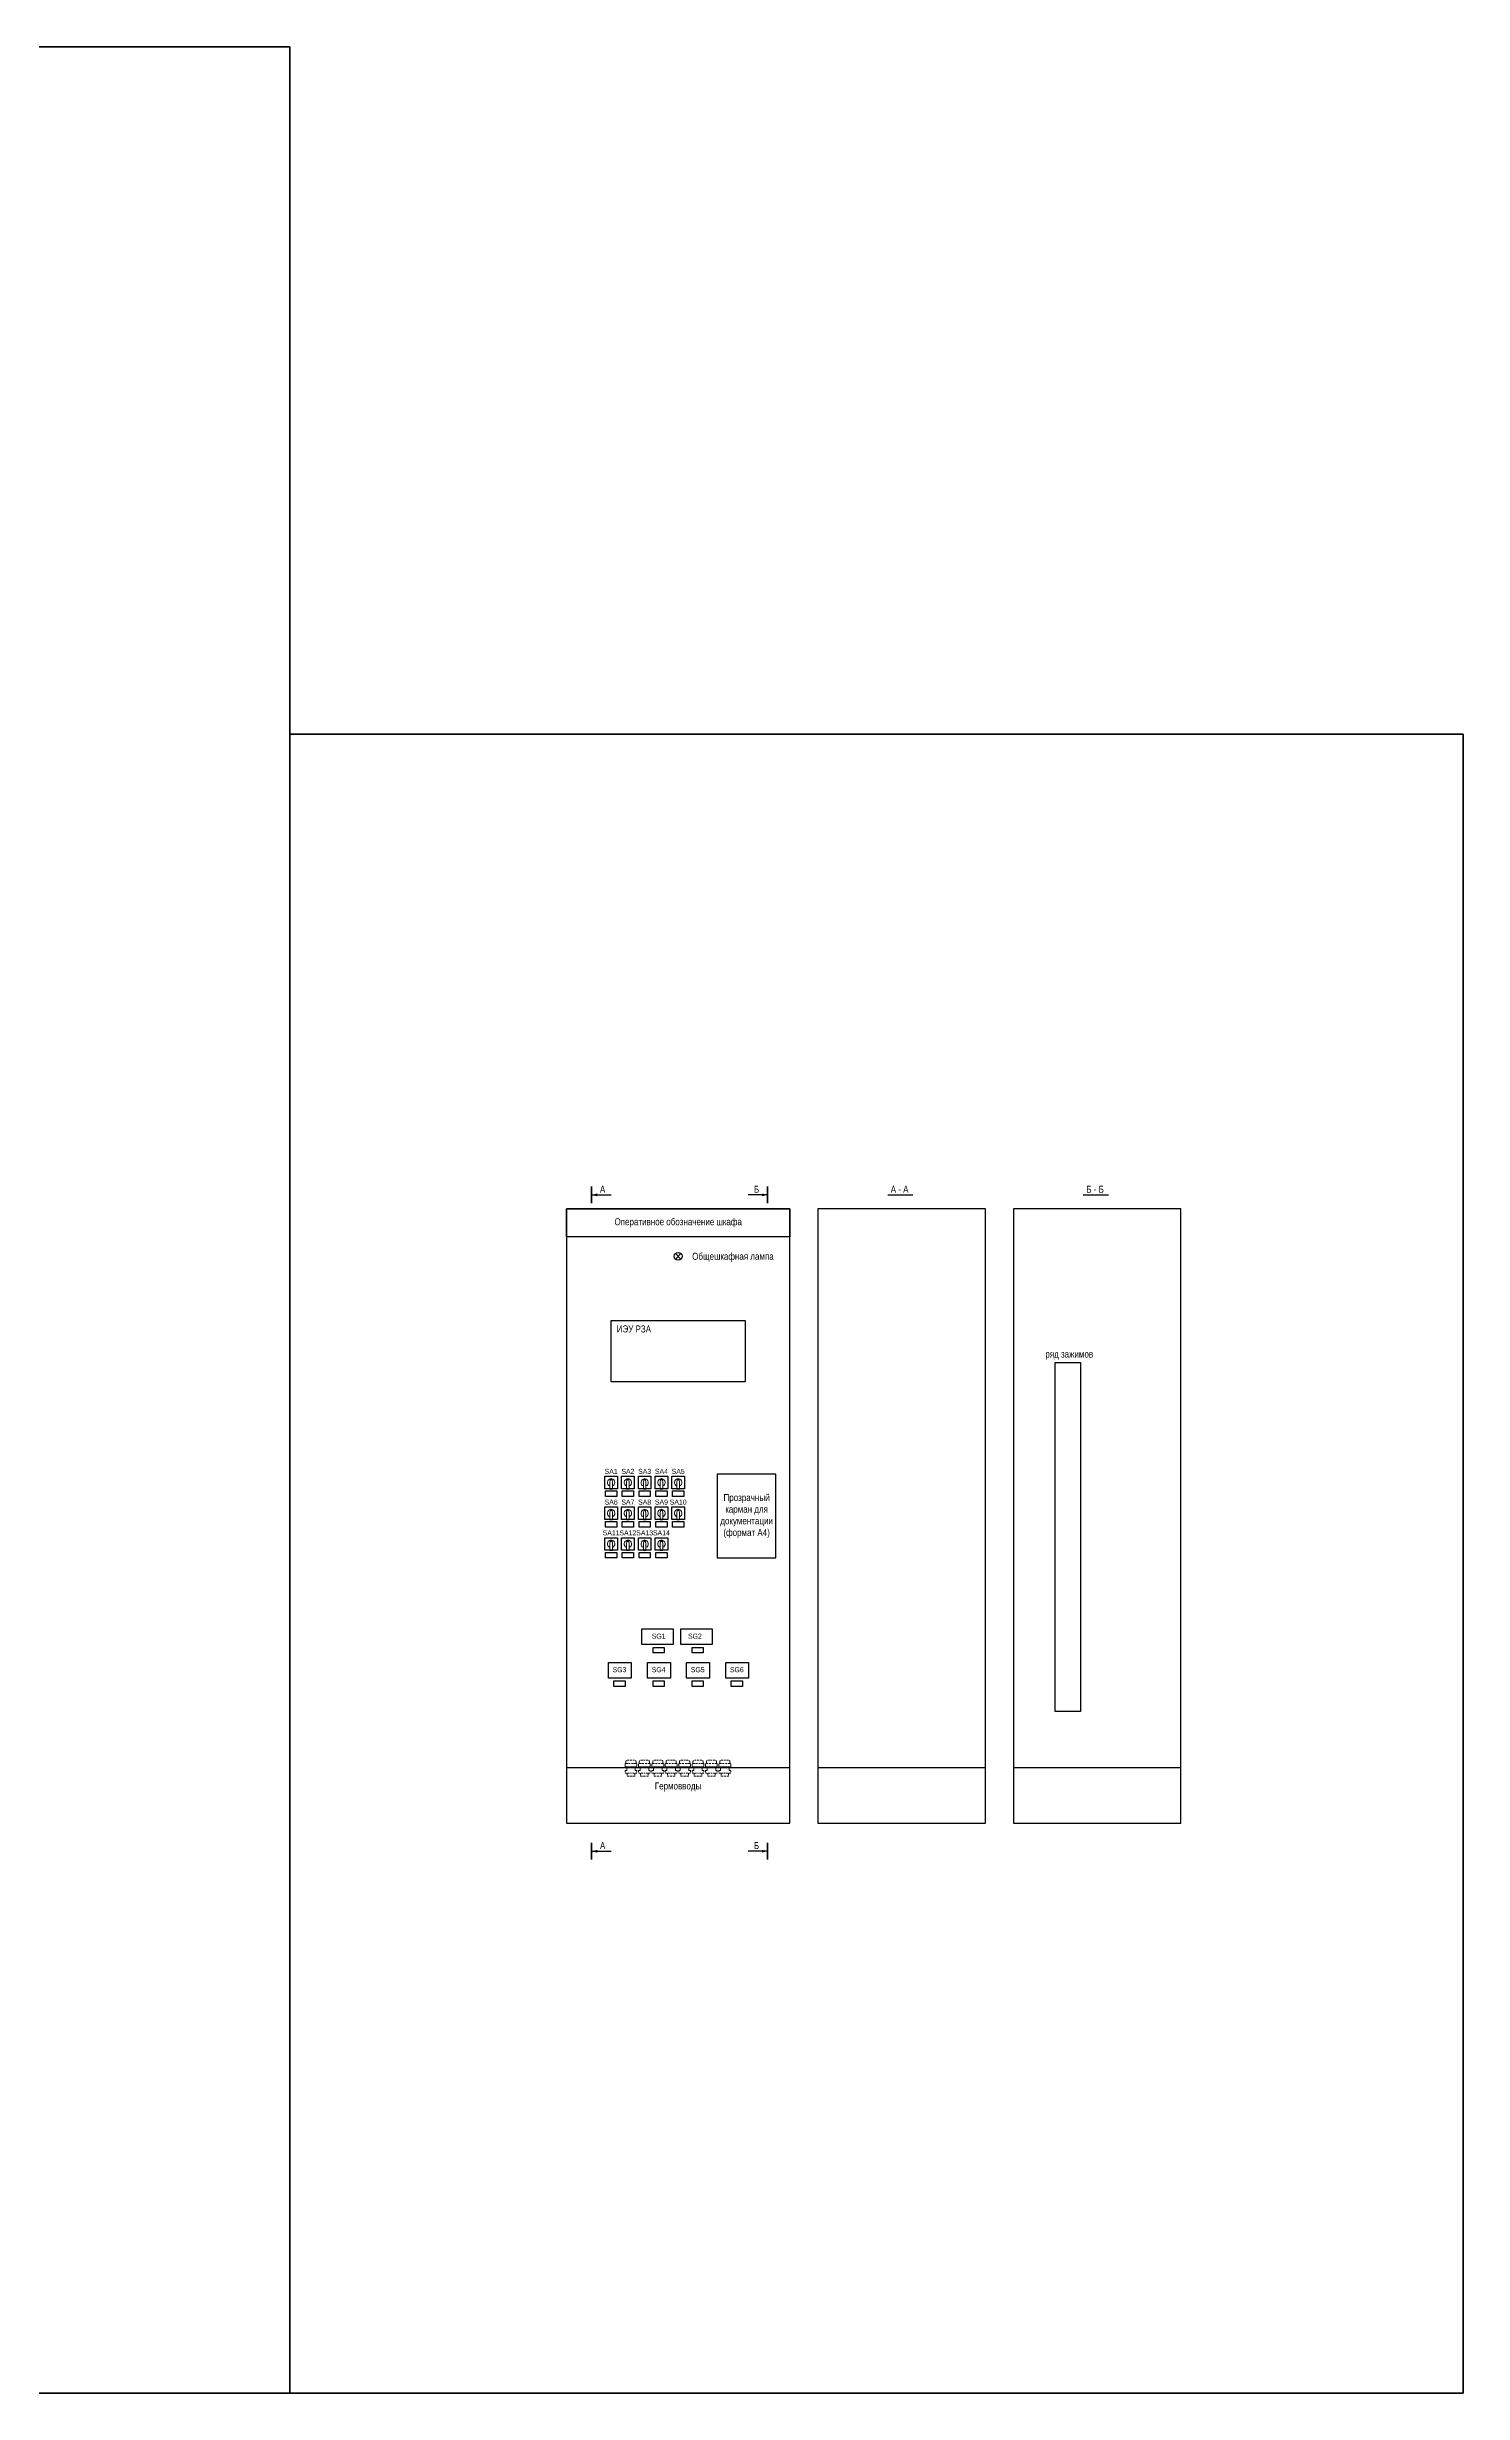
# Model space of a CAD drawing. Header units: millimetres. Extents: x 25558 to 49929, y 1902 to 19390.
# Drawn here: x 30711 to 31218, y 17145 to 17985 of the extents above; entities that cross this region are included whole.
import ezdxf
from ezdxf.enums import TextEntityAlignment as Align

# ---------------------------------------------------------------- set-up
doc = ezdxf.new("R2010")
doc.units = ezdxf.units.MM
doc.linetypes.add('Standard', pattern=[0])
doc.linetypes.add('штриховая2', pattern=[9.525, 6.35, -3.175])
doc.layers.add('Free_graphics', color=56, linetype='Continuous')
for name, color, linetype, lineweight in [('Основная', 7, 'Continuous', 30), ('Толстая', 7, 'Continuous', 53), ('Тонкая', 7, 'Continuous', 5)]:
    doc.layers.add(name, color=color, linetype=linetype, lineweight=lineweight)
doc.styles.add('Narrow', font='ARIALN.TTF')

# ---------------------------------------------------------------- blocks, each defined once
blk = doc.blocks.new('Переключатель')
at = {"ltscale": 0.35}
blk.add_line((-0.46875, -2.25), (0.46875, -2.25), dxfattribs=at)
blk.add_lwpolyline([(-2.25, 2.25), (2.25, 2.25), (2.25, -2.25), (-2.25, -2.25)], close=True, dxfattribs=at)
at = {"layer": 'Free_graphics', "color": 0, "linetype": 'Standard', "lineweight": 9}
for p, q in [((-0.46875, 0), (-0.328125, 0.9375)), ((-0.46875, -2.25), (-0.46875, 0)), ((-0.328125, 0.9375), (0, 1.5)), ((-0.328125, 0.9375), (0.328125, 0.9375)), ((0.328125, 0.9375), (0, 1.5)), ((0.46875, 0), (0.328125, 0.9375)), ((0.46875, -2.25), (0.46875, 0))]:
    blk.add_line(p, q, dxfattribs=at)
for radius, start, end in [(1.317188, 95, 249), (1.314375, 291, 85)]:
    blk.add_arc((0, 0), radius, start, end, dxfattribs=at)

msp = doc.modelspace()

# ---------------------------------------------------------------- linework, layer by layer
at = {"linetype": 'штриховая2', "lineweight": 13, "ltscale": 0.1}
for p, q in [((30918.85, 17371.59), (30920.1, 17371.59)), ((30921.35, 17371.59), (30920.1, 17371.59)), ((30923.65, 17371.59), (30924.9, 17371.59)), ((30926.15, 17371.59), (30924.9, 17371.59)), ((30928.45, 17371.59), (30929.7, 17371.59)), ((30930.95, 17371.59), (30929.7, 17371.59)), ((30933.25, 17371.59), (30934.5, 17371.59)), ((30935.75, 17371.59), (30934.5, 17371.59)), ((30938.05, 17371.59), (30939.3, 17371.59)), ((30940.55, 17371.59), (30939.3, 17371.59)), ((30942.85, 17371.59), (30944.1, 17371.59)), ((30945.35, 17371.59), (30944.1, 17371.59)), ((30947.65, 17371.59), (30948.9, 17371.59)), ((30950.15, 17371.59), (30948.9, 17371.59)), ((30952.45, 17371.59), (30953.7, 17371.59)), ((30954.95, 17371.59), (30953.7, 17371.59)), ((30917.99, 17370.25), (30917.99, 17369)), ((30917.99, 17369), (30917.99, 17370.25)), ((30917.99, 17367.94), (30917.99, 17366.89)), ((30917.99, 17367.94), (30918.56, 17367.94)), ((30917.99, 17366.89), (30920.1, 17366.89)), ((30918.28, 17370.92), (30918.28, 17370.44)), ((30918.28, 17370.44), (30920.1, 17370.44)), ((30918.56, 17367.94), (30918.56, 17369)), ((30918.76, 17366.89), (30918.76, 17365.83)), ((30918.76, 17365.83), (30920.1, 17365.83)), ((30921.92, 17370.44), (30920.1, 17370.44)), ((30922.21, 17366.89), (30920.1, 17366.89)), ((30921.44, 17365.83), (30920.1, 17365.83)), ((30921.44, 17366.89), (30921.44, 17365.83)), ((30921.64, 17367.94), (30921.64, 17369)), ((30922.21, 17367.94), (30921.64, 17367.94)), ((30921.92, 17370.92), (30921.92, 17370.44)), ((30922.21, 17370.25), (30922.21, 17369)), ((30922.21, 17369), (30922.21, 17370.25)), ((30922.21, 17367.94), (30922.21, 17366.89)), ((30922.79, 17367.94), (30922.79, 17366.89)), ((30922.79, 17367.94), (30923.36, 17367.94)), ((30922.79, 17366.89), (30924.9, 17366.89)), ((30923.08, 17370.92), (30923.08, 17370.44)), ((30923.08, 17370.44), (30924.9, 17370.44)), ((30923.36, 17367.94), (30923.36, 17369)), ((30923.56, 17366.89), (30923.56, 17365.83)), ((30923.56, 17365.83), (30924.9, 17365.83)), ((30926.72, 17370.44), (30924.9, 17370.44)), ((30927.01, 17366.89), (30924.9, 17366.89)), ((30926.24, 17365.83), (30924.9, 17365.83)), ((30926.24, 17366.89), (30926.24, 17365.83)), ((30926.44, 17367.94), (30926.44, 17369)), ((30927.01, 17367.94), (30926.44, 17367.94)), ((30926.72, 17370.92), (30926.72, 17370.44)), ((30927.01, 17370.25), (30927.01, 17369)), ((30927.01, 17369), (30927.01, 17370.25)), ((30927.01, 17367.94), (30927.01, 17366.89)), ((30927.59, 17370.25), (30927.59, 17369)), ((30927.59, 17369), (30927.59, 17370.25)), ((30927.59, 17367.94), (30927.59, 17366.89)), ((30927.59, 17367.94), (30928.16, 17367.94)), ((30927.59, 17366.89), (30929.7, 17366.89)), ((30927.88, 17370.92), (30927.88, 17370.44)), ((30927.88, 17370.44), (30929.7, 17370.44)), ((30928.16, 17367.94), (30928.16, 17369)), ((30928.36, 17366.89), (30928.36, 17365.83)), ((30928.36, 17365.83), (30929.7, 17365.83)), ((30931.52, 17370.44), (30929.7, 17370.44)), ((30931.81, 17366.89), (30929.7, 17366.89)), ((30931.04, 17365.83), (30929.7, 17365.83)), ((30931.04, 17366.89), (30931.04, 17365.83)), ((30931.24, 17367.94), (30931.24, 17369)), ((30931.81, 17367.94), (30931.24, 17367.94)), ((30931.52, 17370.92), (30931.52, 17370.44)), ((30931.81, 17370.25), (30931.81, 17369)), ((30931.81, 17369), (30931.81, 17370.25)), ((30931.81, 17367.94), (30931.81, 17366.89)), ((30932.39, 17370.25), (30932.39, 17369)), ((30932.39, 17369), (30932.39, 17370.25)), ((30932.39, 17367.94), (30932.39, 17366.89)), ((30932.39, 17367.94), (30932.96, 17367.94)), ((30932.39, 17366.89), (30934.5, 17366.89)), ((30932.68, 17370.92), (30932.68, 17370.44)), ((30932.68, 17370.44), (30934.5, 17370.44)), ((30932.96, 17367.94), (30932.96, 17369)), ((30933.16, 17366.89), (30933.16, 17365.83)), ((30933.16, 17365.83), (30934.5, 17365.83)), ((30936.32, 17370.44), (30934.5, 17370.44)), ((30936.61, 17366.89), (30934.5, 17366.89)), ((30935.84, 17365.83), (30934.5, 17365.83)), ((30935.84, 17366.89), (30935.84, 17365.83)), ((30936.04, 17367.94), (30936.04, 17369)), ((30936.61, 17367.94), (30936.04, 17367.94)), ((30936.32, 17370.92), (30936.32, 17370.44)), ((30936.61, 17370.25), (30936.61, 17369)), ((30936.61, 17369), (30936.61, 17370.25)), ((30936.61, 17367.94), (30936.61, 17366.89)), ((30937.19, 17370.25), (30937.19, 17369)), ((30937.19, 17369), (30937.19, 17370.25)), ((30937.19, 17370.25), (30937.19, 17369)), ((30937.19, 17369), (30937.19, 17370.25)), ((30937.19, 17367.94), (30937.19, 17366.89)), ((30937.19, 17367.94), (30937.76, 17367.94)), ((30937.19, 17367.94), (30937.19, 17366.89)), ((30937.19, 17366.89), (30939.3, 17366.89)), ((30937.48, 17370.92), (30937.48, 17370.44)), ((30937.48, 17370.44), (30939.3, 17370.44)), ((30937.76, 17367.94), (30937.76, 17369)), ((30937.96, 17366.89), (30937.96, 17365.83)), ((30937.96, 17365.83), (30939.3, 17365.83)), ((30941.12, 17370.44), (30939.3, 17370.44)), ((30941.41, 17366.89), (30939.3, 17366.89)), ((30940.64, 17365.83), (30939.3, 17365.83)), ((30940.64, 17366.89), (30940.64, 17365.83)), ((30940.84, 17367.94), (30940.84, 17369)), ((30941.41, 17367.94), (30940.84, 17367.94)), ((30941.12, 17370.92), (30941.12, 17370.44)), ((30941.41, 17370.25), (30941.41, 17369)), ((30941.41, 17369), (30941.41, 17370.25)), ((30941.41, 17367.94), (30941.41, 17366.89)), ((30941.99, 17370.25), (30941.99, 17369)), ((30941.99, 17369), (30941.99, 17370.25)), ((30941.99, 17367.94), (30941.99, 17366.89)), ((30941.99, 17367.94), (30942.56, 17367.94)), ((30941.99, 17366.89), (30944.1, 17366.89)), ((30942.28, 17370.92), (30942.28, 17370.44)), ((30942.28, 17370.44), (30944.1, 17370.44)), ((30942.56, 17367.94), (30942.56, 17369)), ((30942.76, 17366.89), (30942.76, 17365.83)), ((30942.76, 17365.83), (30944.1, 17365.83)), ((30945.92, 17370.44), (30944.1, 17370.44)), ((30946.21, 17366.89), (30944.1, 17366.89)), ((30945.44, 17365.83), (30944.1, 17365.83)), ((30945.44, 17366.89), (30945.44, 17365.83)), ((30945.64, 17367.94), (30945.64, 17369)), ((30946.21, 17367.94), (30945.64, 17367.94)), ((30945.92, 17370.92), (30945.92, 17370.44)), ((30946.21, 17370.25), (30946.21, 17369)), ((30946.21, 17369), (30946.21, 17370.25)), ((30946.21, 17367.94), (30946.21, 17366.89)), ((30946.79, 17370.25), (30946.79, 17369)), ((30946.79, 17369), (30946.79, 17370.25)), ((30946.79, 17367.94), (30946.79, 17366.89)), ((30946.79, 17367.94), (30947.36, 17367.94)), ((30946.79, 17366.89), (30948.9, 17366.89)), ((30947.08, 17370.92), (30947.08, 17370.44)), ((30947.08, 17370.44), (30948.9, 17370.44)), ((30947.36, 17367.94), (30947.36, 17369)), ((30947.56, 17366.89), (30947.56, 17365.83)), ((30947.56, 17365.83), (30948.9, 17365.83)), ((30950.72, 17370.44), (30948.9, 17370.44)), ((30951.01, 17366.89), (30948.9, 17366.89)), ((30950.24, 17365.83), (30948.9, 17365.83)), ((30950.24, 17366.89), (30950.24, 17365.83)), ((30950.44, 17367.94), (30950.44, 17369)), ((30951.01, 17367.94), (30950.44, 17367.94)), ((30950.72, 17370.92), (30950.72, 17370.44)), ((30951.01, 17370.25), (30951.01, 17369)), ((30951.01, 17369), (30951.01, 17370.25)), ((30951.01, 17367.94), (30951.01, 17366.89)), ((30951.59, 17370.25), (30951.59, 17369)), ((30951.59, 17369), (30951.59, 17370.25)), ((30951.59, 17367.94), (30951.59, 17366.89)), ((30951.59, 17367.94), (30952.16, 17367.94)), ((30951.59, 17366.89), (30953.7, 17366.89)), ((30951.88, 17370.92), (30951.88, 17370.44)), ((30951.88, 17370.44), (30953.7, 17370.44)), ((30952.16, 17367.94), (30952.16, 17369)), ((30952.36, 17366.89), (30952.36, 17365.83)), ((30952.36, 17365.83), (30953.7, 17365.83)), ((30955.52, 17370.44), (30953.7, 17370.44)), ((30955.81, 17366.89), (30953.7, 17366.89)), ((30955.04, 17365.83), (30953.7, 17365.83)), ((30955.04, 17366.89), (30955.04, 17365.83)), ((30955.24, 17367.94), (30955.24, 17369)), ((30955.81, 17367.94), (30955.24, 17367.94)), ((30955.52, 17370.92), (30955.52, 17370.44)), ((30955.81, 17370.25), (30955.81, 17369)), ((30955.81, 17369), (30955.81, 17370.25)), ((30955.81, 17367.94), (30955.81, 17366.89))]:
    msp.add_line(p, q, dxfattribs=at)
for points in [[(30918.28, 17370.92), (30918.29, 17371.1), (30918.32, 17371.23), (30918.38, 17371.36), (30918.47, 17371.47), (30918.58, 17371.54), (30918.72, 17371.59), (30918.95, 17371.59)], [(30921.92, 17370.92), (30921.91, 17371.1), (30921.88, 17371.23), (30921.82, 17371.36), (30921.74, 17371.47), (30921.63, 17371.54), (30921.48, 17371.59), (30921.25, 17371.59)], [(30923.08, 17370.92), (30923.09, 17371.1), (30923.12, 17371.23), (30923.18, 17371.36), (30923.27, 17371.47), (30923.38, 17371.54), (30923.52, 17371.59), (30923.75, 17371.59)], [(30926.72, 17370.92), (30926.71, 17371.1), (30926.68, 17371.23), (30926.62, 17371.36), (30926.54, 17371.47), (30926.43, 17371.54), (30926.28, 17371.59), (30926.05, 17371.59)], [(30927.88, 17370.92), (30927.89, 17371.1), (30927.92, 17371.23), (30927.98, 17371.36), (30928.07, 17371.47), (30928.18, 17371.54), (30928.32, 17371.59), (30928.55, 17371.59)], [(30931.52, 17370.92), (30931.51, 17371.1), (30931.48, 17371.23), (30931.42, 17371.36), (30931.34, 17371.47), (30931.23, 17371.54), (30931.08, 17371.59), (30930.85, 17371.59)], [(30932.68, 17370.92), (30932.69, 17371.1), (30932.72, 17371.23), (30932.78, 17371.36), (30932.87, 17371.47), (30932.98, 17371.54), (30933.12, 17371.59), (30933.35, 17371.59)], [(30936.32, 17370.92), (30936.31, 17371.1), (30936.28, 17371.23), (30936.22, 17371.36), (30936.14, 17371.47), (30936.03, 17371.54), (30935.88, 17371.59), (30935.65, 17371.59)], [(30937.48, 17370.92), (30937.49, 17371.1), (30937.52, 17371.23), (30937.58, 17371.36), (30937.67, 17371.47), (30937.78, 17371.54), (30937.92, 17371.59), (30938.15, 17371.59)], [(30941.12, 17370.92), (30941.11, 17371.1), (30941.08, 17371.23), (30941.02, 17371.36), (30940.94, 17371.47), (30940.83, 17371.54), (30940.68, 17371.59), (30940.45, 17371.59)], [(30942.28, 17370.92), (30942.29, 17371.1), (30942.32, 17371.23), (30942.38, 17371.36), (30942.47, 17371.47), (30942.58, 17371.54), (30942.72, 17371.59), (30942.95, 17371.59)], [(30945.92, 17370.92), (30945.91, 17371.1), (30945.88, 17371.23), (30945.82, 17371.36), (30945.74, 17371.47), (30945.63, 17371.54), (30945.48, 17371.59), (30945.25, 17371.59)], [(30947.08, 17370.92), (30947.09, 17371.1), (30947.12, 17371.23), (30947.18, 17371.36), (30947.27, 17371.47), (30947.38, 17371.54), (30947.52, 17371.59), (30947.75, 17371.59)], [(30950.72, 17370.92), (30950.71, 17371.1), (30950.68, 17371.23), (30950.62, 17371.36), (30950.54, 17371.47), (30950.43, 17371.54), (30950.28, 17371.59), (30950.05, 17371.59)], [(30951.88, 17370.92), (30951.89, 17371.1), (30951.92, 17371.23), (30951.98, 17371.36), (30952.07, 17371.47), (30952.18, 17371.54), (30952.32, 17371.59), (30952.55, 17371.59)], [(30955.52, 17370.92), (30955.51, 17371.1), (30955.48, 17371.23), (30955.42, 17371.36), (30955.34, 17371.47), (30955.23, 17371.54), (30955.08, 17371.59), (30954.85, 17371.59)], [(30917.99, 17370.25), (30918.02, 17370.3), (30918.09, 17370.36), (30918.14, 17370.4), (30918.19, 17370.42), (30918.25, 17370.43), (30918.28, 17370.44)], [(30922.21, 17370.25), (30922.18, 17370.3), (30922.11, 17370.36), (30922.06, 17370.4), (30922.01, 17370.42), (30921.95, 17370.43), (30921.92, 17370.44)], [(30922.79, 17370.25), (30922.82, 17370.3), (30922.89, 17370.36), (30922.94, 17370.4), (30922.99, 17370.42), (30923.05, 17370.43), (30923.08, 17370.44)], [(30927.01, 17370.25), (30926.98, 17370.3), (30926.91, 17370.36), (30926.86, 17370.4), (30926.81, 17370.42), (30926.75, 17370.43), (30926.72, 17370.44)], [(30927.59, 17370.25), (30927.62, 17370.3), (30927.69, 17370.36), (30927.74, 17370.4), (30927.79, 17370.42), (30927.85, 17370.43), (30927.88, 17370.44)], [(30931.81, 17370.25), (30931.78, 17370.3), (30931.71, 17370.36), (30931.66, 17370.4), (30931.61, 17370.42), (30931.55, 17370.43), (30931.52, 17370.44)], [(30932.39, 17370.25), (30932.42, 17370.3), (30932.49, 17370.36), (30932.54, 17370.4), (30932.59, 17370.42), (30932.65, 17370.43), (30932.68, 17370.44)], [(30936.61, 17370.25), (30936.58, 17370.3), (30936.51, 17370.36), (30936.46, 17370.4), (30936.41, 17370.42), (30936.35, 17370.43), (30936.32, 17370.44)], [(30937.19, 17370.25), (30937.22, 17370.3), (30937.29, 17370.36), (30937.34, 17370.4), (30937.39, 17370.42), (30937.45, 17370.43), (30937.48, 17370.44)], [(30941.41, 17370.25), (30941.38, 17370.3), (30941.31, 17370.36), (30941.26, 17370.4), (30941.21, 17370.42), (30941.15, 17370.43), (30941.12, 17370.44)], [(30941.99, 17370.25), (30942.02, 17370.3), (30942.09, 17370.36), (30942.14, 17370.4), (30942.19, 17370.42), (30942.25, 17370.43), (30942.28, 17370.44)], [(30946.21, 17370.25), (30946.18, 17370.3), (30946.11, 17370.36), (30946.06, 17370.4), (30946.01, 17370.42), (30945.95, 17370.43), (30945.92, 17370.44)], [(30946.79, 17370.25), (30946.82, 17370.3), (30946.89, 17370.36), (30946.94, 17370.4), (30946.99, 17370.42), (30947.05, 17370.43), (30947.08, 17370.44)], [(30951.01, 17370.25), (30950.98, 17370.3), (30950.91, 17370.36), (30950.86, 17370.4), (30950.81, 17370.42), (30950.75, 17370.43), (30950.72, 17370.44)], [(30951.59, 17370.25), (30951.62, 17370.3), (30951.69, 17370.36), (30951.74, 17370.4), (30951.79, 17370.42), (30951.85, 17370.43), (30951.88, 17370.44)], [(30955.81, 17370.25), (30955.78, 17370.3), (30955.71, 17370.36), (30955.66, 17370.4), (30955.61, 17370.42), (30955.55, 17370.43), (30955.52, 17370.44)]]:
    msp.add_spline(points, degree=3, dxfattribs=at)
at = {"layer": 'Основная', "ltscale": 100}
msp.add_line((30897, 17369), (30977, 17369), dxfattribs=at)
at = {"layer": 'Основная', "linetype": 'штриховая2', "lineweight": 13, "ltscale": 1000}
for p, q in [((30917.99, 17369.19), (30920.1, 17369.19)), ((30917.99, 17369), (30920.1, 17369)), ((30918.56, 17369), (30917.99, 17369)), ((30922.21, 17369.19), (30920.1, 17369.19)), ((30922.21, 17369), (30920.1, 17369)), ((30921.64, 17369), (30922.21, 17369)), ((30922.79, 17370.25), (30922.79, 17369)), ((30922.79, 17369), (30922.79, 17370.25)), ((30922.79, 17369.19), (30924.9, 17369.19)), ((30922.79, 17369), (30924.9, 17369)), ((30923.36, 17369), (30922.79, 17369)), ((30927.01, 17369.19), (30924.9, 17369.19)), ((30927.01, 17369), (30924.9, 17369)), ((30926.44, 17369), (30927.01, 17369)), ((30927.59, 17369.19), (30929.7, 17369.19)), ((30927.59, 17369), (30929.7, 17369)), ((30928.16, 17369), (30927.59, 17369)), ((30931.81, 17369.19), (30929.7, 17369.19)), ((30931.81, 17369), (30929.7, 17369)), ((30931.24, 17369), (30931.81, 17369)), ((30932.39, 17369.19), (30934.5, 17369.19)), ((30932.39, 17369), (30934.5, 17369)), ((30932.96, 17369), (30932.39, 17369)), ((30936.61, 17369.19), (30934.5, 17369.19)), ((30936.61, 17369), (30934.5, 17369)), ((30936.04, 17369), (30936.61, 17369)), ((30937.19, 17369.19), (30939.3, 17369.19)), ((30937.19, 17369), (30939.3, 17369)), ((30937.76, 17369), (30937.19, 17369)), ((30941.41, 17369.19), (30939.3, 17369.19)), ((30941.41, 17369), (30939.3, 17369)), ((30940.84, 17369), (30941.41, 17369)), ((30941.99, 17369.19), (30944.1, 17369.19)), ((30941.99, 17369), (30944.1, 17369)), ((30942.56, 17369), (30941.99, 17369)), ((30946.21, 17369.19), (30944.1, 17369.19)), ((30946.21, 17369), (30944.1, 17369)), ((30945.64, 17369), (30946.21, 17369)), ((30946.79, 17369.19), (30948.9, 17369.19)), ((30946.79, 17369), (30948.9, 17369)), ((30947.36, 17369), (30946.79, 17369)), ((30951.01, 17369.19), (30948.9, 17369.19)), ((30951.01, 17369), (30948.9, 17369)), ((30950.44, 17369), (30951.01, 17369)), ((30951.59, 17369.19), (30953.7, 17369.19)), ((30951.59, 17369), (30953.7, 17369)), ((30952.16, 17369), (30951.59, 17369)), ((30955.81, 17369.19), (30953.7, 17369.19)), ((30955.81, 17369), (30953.7, 17369)), ((30955.24, 17369), (30955.81, 17369))]:
    msp.add_line(p, q, dxfattribs=at)
at = {"layer": 'Основная', "ltscale": 100}
for points in [[(30906, 17574, 0, 1, 0), (30908, 17574, 0, 0, 0)], [(30969, 17574, 0, 1, 0), (30967, 17574, 0, 0, 0)], [(30906, 17339, 0, 1, 0), (30908, 17339, 0, 0, 0)], [(30969, 17339, 0, 1, 0), (30967, 17339, 0, 0, 0)]]:
    msp.add_lwpolyline(points, format="xyseb", dxfattribs=at)
for points in [[(30906, 17574), (30913, 17574)], [(30969, 17574), (30962, 17574)], [(31012, 17574), (31021, 17574)], [(31082, 17574), (31091, 17574)], [(30936, 17553), (30938, 17551)], [(30936, 17551), (30938, 17553)], [(30987, 17369), (31047, 17369)], [(31057, 17369), (31117, 17369)], [(30906, 17339), (30913, 17339)], [(30969, 17339), (30962, 17339)]]:
    msp.add_lwpolyline(points, dxfattribs=at)
at = {"layer": 'Основная'}
for points in [[(30897, 17349), (30977, 17349), (30977, 17569), (30897, 17569)], [(31047, 17569), (30987, 17569), (30987, 17349), (31047, 17349)], [(31117, 17569), (31057, 17569), (31057, 17349), (31117, 17349)], [(30913, 17529), (30961, 17529), (30961, 17507), (30913, 17507)], [(31072, 17514), (31081, 17514), (31081, 17389), (31072, 17389)], [(30951, 17444), (30972, 17444), (30972, 17474), (30951, 17474)], [(30911, 17468), (30915, 17468), (30915, 17466), (30911, 17466)], [(30917, 17468), (30921, 17468), (30921, 17466), (30917, 17466)], [(30923, 17468), (30927, 17468), (30927, 17466), (30923, 17466)], [(30929, 17468), (30933, 17468), (30933, 17466), (30929, 17466)], [(30935, 17468), (30939, 17468), (30939, 17466), (30935, 17466)], [(30911, 17457), (30915, 17457), (30915, 17455), (30911, 17455)], [(30917, 17457), (30921, 17457), (30921, 17455), (30917, 17455)], [(30923, 17457), (30927, 17457), (30927, 17455), (30923, 17455)], [(30929, 17457), (30933, 17457), (30933, 17455), (30929, 17455)], [(30935, 17457), (30939, 17457), (30939, 17455), (30935, 17455)], [(30911, 17446), (30915, 17446), (30915, 17444), (30911, 17444)], [(30917, 17446), (30921, 17446), (30921, 17444), (30917, 17444)], [(30923, 17446), (30927, 17446), (30927, 17444), (30923, 17444)], [(30929, 17446), (30933, 17446), (30933, 17444), (30929, 17444)], [(30928, 17412), (30932, 17412), (30932, 17410), (30928, 17410)], [(30942, 17412), (30946, 17412), (30946, 17410), (30942, 17410)], [(30914, 17400), (30918, 17400), (30918, 17398), (30914, 17398)], [(30928, 17400), (30932, 17400), (30932, 17398), (30928, 17398)], [(30942, 17400), (30946, 17400), (30946, 17398), (30942, 17398)], [(30956, 17400), (30960, 17400), (30960, 17398), (30956, 17398)]]:
    msp.add_lwpolyline(points, close=True, dxfattribs=at)
at = {"layer": 'Основная', "ltscale": 100}
msp.add_lwpolyline([(30897, 17569), (30977, 17569), (30977, 17559), (30897, 17559)], close=True, dxfattribs=at)
at = {"layer": 'Основная', "ltscale": 0.35}
for points in [[(30924, 17418.6), (30935.2, 17418.6), (30935.2, 17413), (30924, 17413)], [(30938, 17418.6), (30949.2, 17418.6), (30949.2, 17413), (30938, 17413)], [(30912, 17406.6), (30920.2, 17406.6), (30920.2, 17401), (30912, 17401)], [(30926, 17406.6), (30934.2, 17406.6), (30934.2, 17401), (30926, 17401)], [(30940, 17406.6), (30948.2, 17406.6), (30948.2, 17401), (30940, 17401)], [(30954, 17406.6), (30962.2, 17406.6), (30962.2, 17401), (30954, 17401)]]:
    msp.add_lwpolyline(points, close=True, dxfattribs=at)
msp.add_circle((30937, 17552), 1.41, dxfattribs=at)
at = {"layer": 'Толстая', "ltscale": 100}
for points in [[(30906, 17577), (30906, 17571)], [(30969, 17577), (30969, 17571)], [(30906, 17342), (30906, 17336)], [(30969, 17342), (30969, 17336)]]:
    msp.add_lwpolyline(points, dxfattribs=at)
at = {"layer": 'Тонкая', "color": 3, "lineweight": 50}
for points in [[(30798, 17145), (30204, 17145), (30204, 17985), (30798, 17985)], [(31218, 17739), (31218, 17145), (30798, 17145), (30798, 17739)]]:
    msp.add_lwpolyline(points, close=True, dxfattribs=at)

# ---------------------------------------------------------------- block references
at = {"layer": 'Основная', "ltscale": 0.35}
for p in [(30913, 17471), (30919, 17471), (30925, 17471), (30931, 17471), (30937, 17471), (30913, 17460), (30919, 17460), (30925, 17460), (30931, 17460), (30937, 17460), (30913, 17449), (30919, 17449), (30925, 17449), (30931, 17449)]:
    msp.add_blockref('Переключатель', p, dxfattribs=at)

# ---------------------------------------------------------------- texts
at = {"layer": 'Основная', "style": 'Narrow'}
for s, p in [('А', (30909, 17576)), ('Б', (30964.09, 17576)), ('А - А', (31013.09, 17576)), ('Б - Б', (31083.09, 17576)), ('Общешкафная лампа', (30942, 17552)), ('ИЭУ РЗА', (30915, 17526)), ('ИЭУ РЗА', (30915, 17526)), ('А', (30909, 17341)), ('Б', (30964.09, 17341))]:
    msp.add_text(s, height=2.5, dxfattribs=at).set_placement(p, align=Align.MIDDLE_LEFT)
for s, height, p in [('ряд зажимов', 2.5, (31077, 17517)), ('SA1', 1.8, (30913, 17475)), ('SA2', 1.8, (30919, 17475)), ('SA3', 1.8, (30925, 17475)), ('SA4', 1.8, (30931, 17475)), ('SA5', 1.8, (30937, 17475)), ('SA6', 1.8, (30913, 17464)), ('SA7', 1.8, (30919, 17464)), ('SA8', 1.8, (30925, 17464)), ('SA9', 1.8, (30931, 17464)), ('SA10', 1.8, (30937, 17464)), ('SA11', 1.8, (30913, 17453)), ('SA12', 1.8, (30919, 17453)), ('SA13', 1.8, (30925, 17453)), ('SA14', 1.8, (30931, 17453)), ('SG1', 1.8, (30930, 17416)), ('SG2', 1.8, (30943, 17416)), ('SG3', 1.8, (30916, 17404)), ('SG4', 1.8, (30930, 17404)), ('SG5', 1.8, (30944, 17404)), ('SG6', 1.8, (30958, 17404))]:
    msp.add_text(s, height=height, dxfattribs=at).set_placement(p, align=Align.MIDDLE_CENTER)
at = {"layer": 'Основная', "char_height": 2.5, "attachment_point": 5, "style": 'Narrow'}
for s, insert, width in [('Оперативное обозначение шкафа', (30937, 17564), 80), ('Прозрачный карман для документации (формат А4)', (30961.5, 17459), 21), ('Гермовводы ', (30937, 17362), 58)]:
    msp.add_mtext(s, dxfattribs=dict(at, insert=insert, width=width))

doc.saveas('drawing.dxf')
